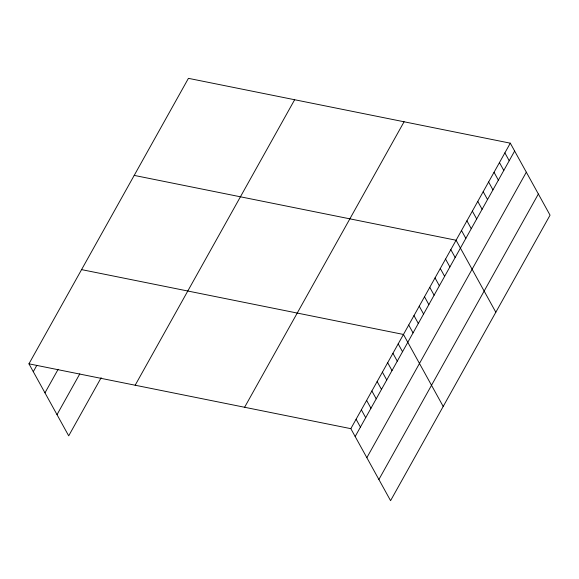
<?xml version="1.0" encoding="UTF-8"?>
<svg xmlns="http://www.w3.org/2000/svg" width="579" height="579" viewBox="0 0 579 579"><rect width="100%" height="100%" fill="white"/><g stroke="black" fill="none" stroke-linecap="round" stroke-linejoin="round"><path stroke-width="0.87" d="M28.95 363.829L188.428 78.339L510.302 143.172L550.05 215.171L390.572 500.661L350.831 428.663L28.95 363.829L68.698 435.828L101.151 377.732M33.285 371.689L36.795 365.407M44.974 392.851L58.132 369.301M57.01 414.665L79.815 373.839M135.168 385.223L294.646 99.733M244.606 407.269L404.084 121.771M350.831 428.663L510.302 143.172M355.166 436.523L514.637 151.025M366.847 457.685L526.325 172.195M378.89 479.499L538.361 194.001M134.205 175.401L456.078 240.234L495.827 312.24M81.574 269.619L403.454 334.452L443.203 406.451M504.881 152.878L509.216 160.73M499.46 162.583L503.795 170.443M494.039 172.289L498.374 180.149M488.611 181.994L492.953 189.854M483.19 191.7L487.532 199.56M477.769 201.412L482.104 209.265M472.348 211.118L476.683 218.971M466.927 220.823L471.263 228.683M461.506 230.529L465.842 238.389M450.817 249.658L455.159 257.517M445.555 259.081L449.89 266.933M440.293 268.497L444.629 276.357M435.032 277.92L439.367 285.78M429.77 287.343L434.105 295.203M424.508 296.766L428.844 304.619M419.239 306.182L423.582 314.042M413.978 315.606L418.32 323.466M408.716 325.029L413.051 332.889M398.193 343.868L402.528 351.728M392.931 353.291L397.266 361.151M387.669 362.715L392.005 370.574M382.401 372.138L386.743 379.99M377.139 381.554L381.481 389.414M371.877 390.977L376.22 398.837M366.616 400.4L370.951 408.253M361.354 409.816L365.689 417.676M356.092 419.239L360.428 427.099"/></g></svg>
